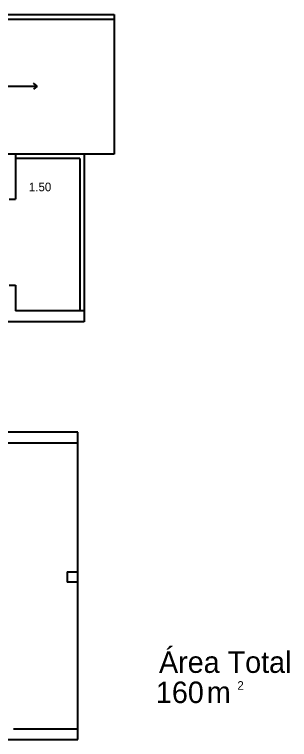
# Model space of a CAD drawing. Extents: x 0.2 to 18.6, y 0.1 to 18.3.
# Drawn here: x 12.18 to 18.58, y 0.07 to 16.94 of the extents above; entities that cross this region are included whole.
import ezdxf

# ---------------------------------------------------------------- set-up
doc = ezdxf.new("R2010")
doc.units = 0
doc.layers.get('0').update_dxf_attribs({"linetype": 'CONTINUOUS'})
doc.layers.get('DEFPOINTS').update_dxf_attribs({"linetype": 'CONTINUOUS'})
doc.layers.add('HACHURA', color=1, linetype='CONTINUOUS')
doc.layers.add('PAREDE', color=7, linetype='CONTINUOUS')
doc.styles.add('PADRÃO', font='', dxfattribs={"height": 0.2})
doc.styles.get('PADRÃO').set_extended_font_data('AvantGarde Bk BT')
doc.dimstyles.new('PADRÃOS', dxfattribs={"dimtxt": 0.15, "dimasz": 0.1, "dimexe": 1.25, "dimexo": 0.625, "dimgap": 0.1, "dimtad": 0, "dimjust": 1, "dimzin": 1, "dimdsep": 46, "dimtxsty": 'PADRÃO', "dimcen": 2.5, "dimse1": 1, "dimse2": 1, "dimsd1": 1, "dimsd2": 1, "dimclrt": 1, "dimadec": 0, "dimazin": 0, "dimtfac": 1, "dimtdec": 4, "dimtmove": 0, "dimatfit": 3, "dimfxl": 1, "dimtolj": 1, "dimtzin": 0, "dimarcsym": 0})

# ---------------------------------------------------------------- blocks, each defined once
blk = doc.blocks.new('SETA')
at = {"layer": 'PAREDE', "ltscale": 0.015}
for q in [(-0.073, -0.091), (0.073, -0.091)]:
    blk.add_line((0, 0), q, dxfattribs=at)
blk = doc.blocks.new('*D41')
at = {"layer": 'DEFPOINTS', "color": 0, "linetype": 'ByBlock', "ltscale": 0.015}
for p in [(149.823, 175.855), (151.323, 175.855), (151.323, 175.19)]:
    blk.add_point(p, dxfattribs=at)
at = {"color": 1, "linetype": 'ByBlock', "ltscale": 0.015, "insert": (150.394, 175.19), "char_height": 0.2, "attachment_point": 5, "style": 'PADRÃO'}
blk.add_mtext('\\A1;1.50', dxfattribs=at)
blk = doc.blocks.new('*D45')
at = {"layer": 'DEFPOINTS', "color": 0, "linetype": 'ByBlock', "ltscale": 0.015}
for p in [(151.273, 166.591), (146.173, 166.231), (151.273, 166.231)]:
    blk.add_point(p, dxfattribs=at)
at = {"color": 1, "linetype": 'ByBlock', "ltscale": 0.015, "insert": (146.739, 166.591), "char_height": 0.2, "attachment_point": 5, "style": 'PADRÃO'}
blk.add_mtext('\\A1;5.10', dxfattribs=at)
blk = doc.blocks.new('AREA')
at = {"layer": 'HACHURA', "ltscale": 0.1, "style": 'PADRÃO'}
for s, p in [('Área Total', (-2.498, 0.433)), ('m', (-1.384, -0.269))]:
    blk.add_text(s, height=0.5, dxfattribs=at).set_placement(p)
at = {"layer": 'HACHURA', "ltscale": 0.015, "style": 'PADRÃO'}
blk.add_text('2', height=0.2, dxfattribs=at).set_placement((-0.673, 0.04))
blk.add_attdef('100', (-2.57, -0.269), '', height=0.5, dxfattribs=at)

msp = doc.modelspace()

# ---------------------------------------------------------------- linework, layer by layer
at = {"layer": 'PAREDE'}
for p, q in [((7.326, 16.939), (14.501, 16.939)), ((14.501, 16.939), (14.501, 13.689)), ((10.201, 16.829), (14.501, 16.829)), ((14.501, 13.689), (10.201, 13.689)), ((12.201, 13.689), (12.201, 12.639)), ((13.801, 13.689), (13.801, 9.789)), ((13.701, 13.589), (12.201, 13.589)), ((13.701, 13.589), (13.701, 10.039)), ((12.201, 10.639), (12.201, 10.039)), ((13.801, 10.039), (12.201, 10.039)), ((13.801, 9.789), (7.326, 9.789)), ((13.651, 7.216), (0.851, 7.216)), ((13.651, 0.066), (13.651, 7.216)), ((13.651, 6.966), (8.551, 6.966)), ((13.406, 3.966), (13.651, 3.966)), ((12.151, 0.316), (13.651, 0.316)), ((0.851, 0.066), (13.651, 0.066))]:
    msp.add_line(p, q, dxfattribs=at)
at = {"layer": 'PAREDE', "ltscale": 0.015}
for p, q in [((11.594, 15.272), (12.707, 15.272)), ((12.051, 12.639), (12.201, 12.639)), ((12.051, 10.639), (12.201, 10.639)), ((13.406, 3.966), (13.406, 3.731)), ((13.651, 3.731), (13.406, 3.731))]:
    msp.add_line(p, q, dxfattribs=at)

# ---------------------------------------------------------------- block references
at = {"layer": 'HACHURA', "ltscale": 0.015}
msp.add_blockref('AREA', (18.04, 1.183), dxfattribs=at).add_auto_attribs({'100': '160'})
at = {"layer": 'PAREDE', "ltscale": 0.015, "xscale": -1, "rotation": 270}
msp.add_blockref('SETA', (12.707, 15.272), dxfattribs=at)

# ---------------------------------------------------------------- dimensions: what is measured, and where the dimension line sits
at = {"layer": 'HACHURA', "ltscale": 0.015}
for base, p1, p2, picture, middle in [((13.701, 12.924), (12.201, 13.589), (13.701, 13.589), '*D41', (12.772, 12.924)), ((13.651, 4.325), (8.551, 3.966), (13.651, 3.966), '*D45', (9.117, 4.325))]:
    dim = msp.add_linear_dim(base=base, p1=p1, p2=p2, dimstyle='PADRÃOS', dxfattribs=at)
    dim.commit()
    dim.dimension.update_dxf_attribs({"geometry": picture, "text_midpoint": middle, "insert": (-137.622, -162.266)})

doc.saveas('drawing.dxf')
